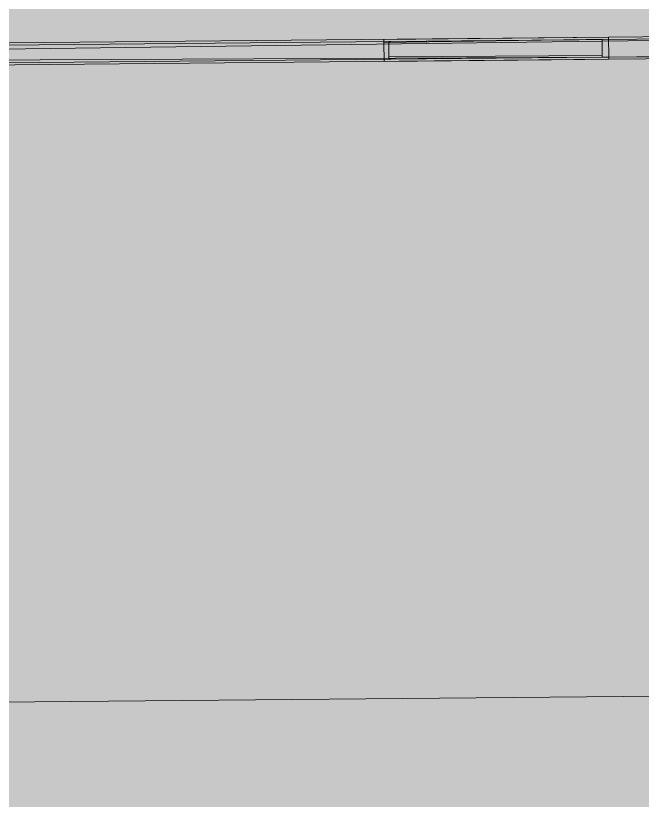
# Model space of a CAD drawing. Header units: millimetres. Extents: x 141848 to 1648660, y -465012 to -151356.
# Drawn here: x 380040 to 380719, y -272054 to -271202 of the extents above; entities that cross this region are included whole.
import ezdxf

# ---------------------------------------------------------------- set-up
doc = ezdxf.new("R2010")
doc.units = ezdxf.units.MM
doc.header["$MEASUREMENT"] = 0
doc.layers.add('Divers - Dessin général', color=7, linetype='Continuous')

msp = doc.modelspace()

# ---------------------------------------------------------------- hatches: boundary and pattern name
at = {"linetype": 'Continuous', "lineweight": 0, "true_color": 0x6f6f6f}
h = msp.add_hatch(color=8, dxfattribs=at)
h.paths.add_polyline_path([(360547.961, -275935.042), (360547.961, -295062.571), (487920.34, -293826.868), (487920.34, -270902.734), (487462.568, -270902.734), (472913.119, -271040.575), (472913.119, -163437.635), (371855.719, -163437.635), (371855.719, -271040.575), (371882.482, -271040.57), (371882.665, -272000.514, -0.4094274), (367883.201, -275935.042)])
h.paths.add_polyline_path([(377135.103, -260639.953), (373845.103, -260639.953), (373845.103, -248364.953), (373845.103, -243089.974), (373845.103, -242189.974), (377135.103, -242189.974)], flags=0)
h.paths.add_polyline_path([(415474.561, -260810.571), (380202.952, -260810.571), (380202.952, -230015.57), (380202.952, -193810.571), (380202.952, -171995.57), (431505.799, -171995.57), (464309.564, -171995.57), (464309.564, -262266.885), (436549.587, -262266.885), (436549.587, -189810.571), (412055.061, -189810.571), (412055.061, -201780.57), (412055.061, -204495.57), (415454.069, -204495.57), (415454.069, -208495.57), (415454.069, -218295.57), (405655.061, -218295.57), (405655.061, -222495.57), (415474.561, -222495.57)], flags=0)
h.paths.add_polyline_path([(381436.562, -269433.913, -0.0903187), (381558.292, -268727.623, -0.2014487), (382612.158, -267592.74, -0.1042114), (383417.525, -267415.055), (384017.498, -267409.371, -0.1040446), (384824.873, -267571.244, -0.2382555), (385983.776, -268953.318, -0.0551886), (386036.355, -269390.334), (386038.45, -269611.438), (386050.565, -270890.267), (385792.102, -271892.761, -0.2679492), (384069.602, -272909.124), (383469.629, -272914.808, -0.1937175), (382078.771, -272370.185, -0.0705688), (381728.183, -271931.262, -0.1316525), (381450.772, -270933.845)], flags=0)
h.paths.add_polyline_path([(392016.505, -273452.052), (392030.007, -267377.824, -0.3805567), (394016.505, -265609.826), (394094.233, -265609.826), (394094.233, -270609.826), (409094.233, -270609.826), (409094.233, -265609.826), (414055.71, -265609.826, -0.4142136), (415555.71, -267109.826), (415555.71, -273660.699, -0.3455016), (413836.804, -275433.432), (394027.271, -275599.002, -0.4157911), (392016.505, -273599.031)], flags=0)
h.paths.add_polyline_path([(424209.612, -271504.083, -0.1344739), (423930.467, -270484.937), (423930.467, -268984.937, -0.4142136), (425930.467, -266984.937), (426530.467, -266984.937, -0.4142136), (428530.467, -268984.937), (428530.467, -270484.937, -0.1288203), (428273.55, -271465.581, -0.2709363), (426530.467, -272484.937), (425930.467, -272484.937, -0.26498)], flags=0)
h.paths.add_polyline_path([(436562.206, -273329.325), (436569.468, -267730.336, -0.0985615), (436800.237, -266943.721), (436817.2, -266951.545, -0.258849), (438654.998, -265605.827), (438652.661, -265587.294), (439337.088, -265587.294), (439337.088, -265687.294), (439337.088, -270687.294), (469237.088, -270687.294), (469237.088, -265687.294), (470907.523, -265687.294), (472885.813, -265687.294), (472885.813, -267687.294), (472885.813, -271062.255, 0.0013458), (472885.842, -271073.021), (472896.728, -273095.233, -0.4142136), (470907.523, -275105.97), (462184.053, -275105.97, -0.005189), (462130.957, -275116.103), (454147.511, -275196.191), (438770.531, -275253.24, -0.3865533), (436572.608, -273475.385, -0.0251892)], flags=0)

# ---------------------------------------------------------------- linework, layer by layer
at = {"color": 7, "linetype": 'Continuous', "lineweight": 20, "flags": 128}
for points in [[(380682.712, -271225.708), (376133.114, -271268.81)], [(380439.027, -271228.016), (380682.712, -271225.708)], [(380682.712, -271225.708), (380472.572, -271227.698)], [(380675.784, -271228.173), (381202.224, -271223.186)], [(381202.224, -271223.186), (380675.802, -271230.167)], [(381203.149, -271220.777), (380682.712, -271225.708)], [(376132.191, -271271.219), (380675.784, -271228.173)], [(380675.802, -271230.167), (376132.373, -271290.418)], [(380682.734, -271227.992), (380439.059, -271231.454)], [(380650.78, -271228.41), (380444.286, -271230.366)], [(380675.965, -271247.372), (381202.406, -271242.385)], [(376132.373, -271290.418), (380675.965, -271247.372)], [(380682.916, -271247.243), (376133.114, -271268.81)], [(380682.94, -271249.706), (376133.341, -271292.809)], [(380439.254, -271252.015), (380656.867, -271249.953)], [(380675.948, -271245.515), (380444.442, -271246.832)], [(380675.965, -271247.372), (380444.468, -271249.566)], [(380675.965, -271247.372), (380476.212, -271249.265)], [(381203.377, -271244.776), (380682.916, -271247.243)], [(381203.377, -271244.776), (380682.94, -271249.706)]]:
    msp.add_lwpolyline(points, dxfattribs=at)
at = {"color": 212, "linetype": 'Continuous', "lineweight": 5, "true_color": 0xcb00cc, "flags": 128}
for points in [[(380682.712, -271225.708), (380472.572, -271227.698), (380439.027, -271228.016)], [(380682.94, -271249.706), (380682.916, -271247.243), (380682.712, -271225.708)], [(380439.027, -271228.016), (380439.059, -271231.454), (380439.254, -271252.015)], [(380675.784, -271228.173), (380650.78, -271228.41), (380444.286, -271230.366)], [(380444.286, -271230.366), (380444.442, -271246.832), (380444.468, -271249.566)], [(380675.965, -271247.372), (380675.802, -271230.167), (380675.784, -271228.173)], [(380439.254, -271252.015), (380656.867, -271249.953), (380682.94, -271249.706)], [(380444.468, -271249.566), (380476.212, -271249.265), (380675.965, -271247.372)]]:
    msp.add_lwpolyline(points, dxfattribs=at)
at = {"layer": 'Divers - Dessin général', "color": 14, "linetype": 'Continuous', "lineweight": 5, "true_color": 0x990000}
msp.add_lwpolyline([(472905.195, -163437.635), (472885.813, -271067.638), (371555.907, -272027.634), (371538.537, -197317.635), (371535.195, -163437.635)], close=True, dxfattribs=at)

doc.saveas('drawing.dxf')
